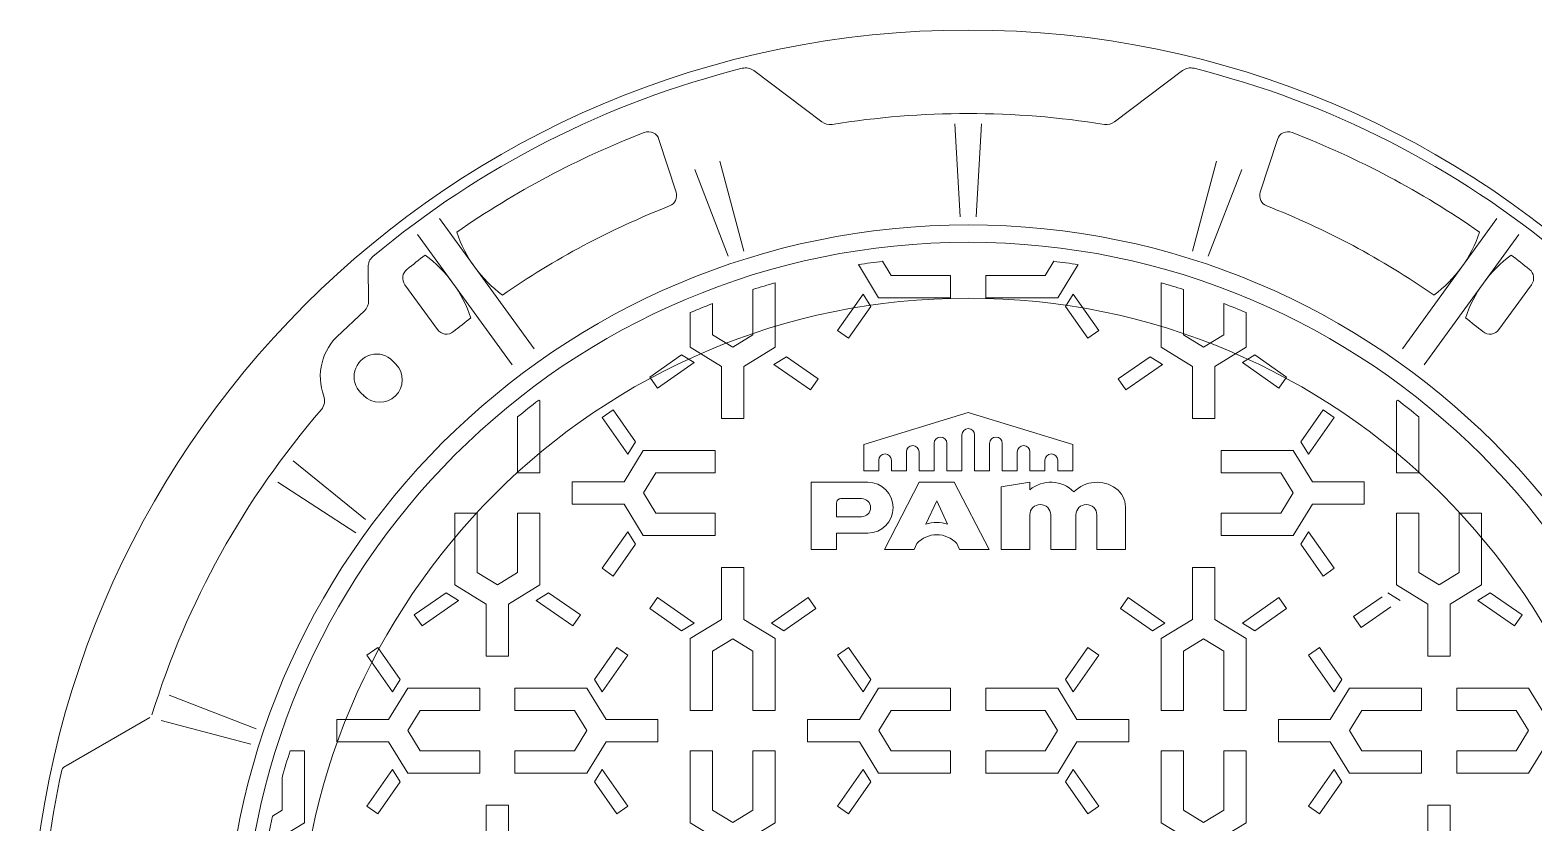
# Model space of a CAD drawing. Header units: millimetres. Extents: x 100 to 940, y 100 to 694.
# Drawn here: x 395.04 to 404.03, y 437.55 to 442.3 of the extents above; entities that cross this region are included whole.
import ezdxf

# ---------------------------------------------------------------- set-up
doc = ezdxf.new("R2010")
doc.units = ezdxf.units.MM
doc.layers.add('SGC-Conexoes (Linhas Externas)', color=6, linetype='Continuous', lineweight=9)

# ---------------------------------------------------------------- blocks, each defined once
blk = doc.blocks.new('BB-1-LC01-N0-D0-S0', base_point=(-177731.04, -35526.77))
at = {"layer": 'SGC-Conexoes (Linhas Externas)'}
for p, q in [((-177796.6, -35147.85), (-177827.05, -35124.91)), ((-177665.47, -35147.85), (-177635.02, -35124.91)), ((-177734.68, -35190.38), (-177736.97, -35148.79)), ((-177734.68, -35190.38), (-177736.97, -35148.79)), ((-177727.4, -35190.38), (-177725.1, -35148.79)), ((-177727.4, -35190.38), (-177725.1, -35148.79)), ((-177861.81, -35179.3), (-177869.48, -35155.71)), ((-177600.26, -35179.3), (-177592.6, -35155.71)), ((-177838.45, -35207.97), (-177853.48, -35169.12)), ((-177831.52, -35205.72), (-177842.19, -35165.46)), ((-177630.55, -35205.72), (-177619.88, -35165.46)), ((-177623.63, -35207.97), (-177608.59, -35169.12)), ((-177967.75, -35191.15), (-177925.4, -35249.44)), ((-177494.32, -35191.15), (-177536.67, -35249.44)), ((-177977.53, -35198.25), (-177935.18, -35256.54)), ((-177484.54, -35198.25), (-177526.89, -35256.54)), ((-177780.22, -35211.77), (-177771.13, -35226.57)), ((-177769.41, -35210.27), (-177765.54, -35216.57)), ((-177692.67, -35210.27), (-177696.54, -35216.57)), ((-177681.85, -35211.77), (-177690.94, -35226.57)), ((-177999.45, -35227.94), (-177999.71, -35212.88)), ((-177738.94, -35216.57), (-177765.54, -35216.57)), ((-177738.94, -35226.57), (-177738.94, -35216.57)), ((-177738.94, -35216.57), (-177738.94, -35218.07)), ((-177723.14, -35216.57), (-177696.54, -35216.57)), ((-177723.14, -35226.57), (-177723.14, -35216.57)), ((-177723.14, -35216.57), (-177723.14, -35218.07)), ((-177968.67, -35240.8), (-177983.25, -35220.74)), ((-177827.44, -35222.88), (-177827.44, -35243.17)), ((-177817.44, -35219.88), (-177817.44, -35248.76)), ((-177778.01, -35224.92), (-177789.48, -35241.3)), ((-177778.01, -35224.92), (-177774.58, -35230.49)), ((-177738.94, -35226.57), (-177738.94, -35221.57)), ((-177738.94, -35226.57), (-177738.94, -35225.07)), ((-177723.14, -35226.57), (-177723.14, -35221.57)), ((-177723.14, -35226.57), (-177723.14, -35225.07)), ((-177684.06, -35224.92), (-177687.49, -35230.49)), ((-177684.06, -35224.92), (-177672.59, -35241.3)), ((-177644.64, -35219.88), (-177644.64, -35248.76)), ((-177634.64, -35222.88), (-177634.64, -35243.17)), ((-177493.4, -35240.8), (-177478.82, -35220.74)), ((-178013.72, -35244.08), (-178001.35, -35232.45)), ((-177845.44, -35229.18), (-177845.44, -35243.17)), ((-177845.44, -35229.18), (-177845.44, -35241.26)), ((-177774.58, -35230.49), (-177784.56, -35244.74)), ((-177738.94, -35226.57), (-177771.13, -35226.57)), ((-177738.94, -35226.57), (-177738.94, -35226.57)), ((-177723.14, -35226.57), (-177690.94, -35226.57)), ((-177723.14, -35226.57), (-177723.14, -35226.57)), ((-177687.49, -35230.49), (-177677.51, -35244.74)), ((-177616.64, -35229.18), (-177616.64, -35241.26)), ((-177616.64, -35229.18), (-177616.64, -35243.17)), ((-177855.44, -35233.22), (-177855.44, -35248.76)), ((-177606.64, -35233.22), (-177606.64, -35248.76)), ((-177836.44, -35248.7), (-177845.44, -35243.17)), ((-177836.44, -35248.7), (-177827.44, -35243.17)), ((-177789.48, -35241.3), (-177784.56, -35244.74)), ((-177672.59, -35241.3), (-177677.51, -35244.74)), ((-177625.64, -35248.7), (-177634.64, -35243.17)), ((-177625.64, -35248.7), (-177616.64, -35243.17)), ((-177859.36, -35252.21), (-177873.61, -35262.19)), ((-177853.79, -35255.64), (-177859.36, -35252.21)), ((-177841.44, -35257.36), (-177855.44, -35248.76)), ((-177831.44, -35257.36), (-177817.44, -35248.76)), ((-177630.64, -35257.36), (-177644.64, -35248.76)), ((-177620.64, -35257.36), (-177606.64, -35248.76)), ((-177608.28, -35255.64), (-177602.71, -35252.21)), ((-177602.71, -35252.21), (-177588.46, -35262.19)), ((-177987.28, -35256.28), (-177988.71, -35254.86)), ((-177853.79, -35255.64), (-177870.17, -35267.11)), ((-177841.44, -35280.57), (-177841.44, -35257.36)), ((-177831.44, -35280.57), (-177831.44, -35257.36)), ((-177818.01, -35256.39), (-177812.44, -35252.97)), ((-177818.01, -35256.39), (-177812.44, -35252.97)), ((-177818.01, -35256.39), (-177801.63, -35267.86)), ((-177812.44, -35252.97), (-177798.19, -35262.94)), ((-177649.64, -35252.97), (-177663.89, -35262.94)), ((-177644.07, -35256.39), (-177660.45, -35267.86)), ((-177644.07, -35256.39), (-177649.64, -35252.97)), ((-177644.07, -35256.39), (-177649.64, -35252.97)), ((-177630.64, -35280.57), (-177630.64, -35257.36)), ((-177620.64, -35280.57), (-177620.64, -35257.36)), ((-177608.28, -35255.64), (-177591.9, -35267.11)), ((-177870.17, -35267.11), (-177873.61, -35262.19)), ((-177801.63, -35267.86), (-177798.19, -35262.94)), ((-177663.89, -35262.94), (-177660.45, -35267.86)), ((-177591.9, -35267.11), (-177588.46, -35262.19)), ((-178001.52, -35270.52), (-178002.95, -35269.1)), ((-177923.33, -35272.47), (-177922.84, -35272.77)), ((-177922.84, -35304.97), (-177922.84, -35272.77)), ((-177538.74, -35272.47), (-177539.24, -35272.77)), ((-177539.24, -35304.97), (-177539.24, -35272.77)), ((-177894.88, -35280.23), (-177889.96, -35276.79)), ((-177879.98, -35291.04), (-177889.96, -35276.79)), ((-177582.09, -35291.04), (-177572.11, -35276.79)), ((-177567.19, -35280.23), (-177572.11, -35276.79)), ((-177932.84, -35304.97), (-177932.84, -35279.95)), ((-177932.84, -35304.97), (-177932.84, -35280.27)), ((-177883.41, -35296.61), (-177894.88, -35280.23)), ((-177836.44, -35280.57), (-177841.44, -35280.57)), ((-177831.44, -35280.57), (-177841.44, -35280.57)), ((-177841.44, -35280.57), (-177839.94, -35280.57)), ((-177841.44, -35280.57), (-177839.94, -35280.57)), ((-177836.44, -35280.57), (-177831.44, -35280.57)), ((-177630.64, -35280.57), (-177620.64, -35280.57)), ((-177625.64, -35280.57), (-177630.64, -35280.57)), ((-177625.64, -35280.57), (-177620.64, -35280.57)), ((-177620.64, -35280.57), (-177622.14, -35280.57)), ((-177620.64, -35280.57), (-177622.14, -35280.57)), ((-177578.66, -35296.61), (-177567.19, -35280.23)), ((-177529.24, -35304.97), (-177529.24, -35279.95)), ((-177529.24, -35304.97), (-177529.24, -35280.27)), ((-177883.41, -35296.61), (-177879.98, -35291.04)), ((-177578.66, -35296.61), (-177582.09, -35291.04)), ((-178000.9, -35325.9), (-178033.2, -35299.6)), ((-177885.13, -35308.97), (-177876.53, -35294.97)), ((-177844.34, -35294.97), (-177876.53, -35294.97)), ((-177844.34, -35304.97), (-177844.34, -35294.97)), ((-177844.34, -35299.97), (-177844.34, -35296.47)), ((-177844.34, -35299.97), (-177844.34, -35300.55)), ((-177844.34, -35299.97), (-177844.34, -35300.55)), ((-177844.34, -35299.97), (-177844.34, -35300.55)), ((-177617.74, -35294.97), (-177585.54, -35294.97)), ((-177617.74, -35304.97), (-177617.74, -35294.97)), ((-177617.74, -35299.97), (-177617.74, -35296.47)), ((-177617.74, -35299.97), (-177617.74, -35300.55)), ((-177617.74, -35299.97), (-177617.74, -35300.55)), ((-177617.74, -35299.97), (-177617.74, -35300.55)), ((-177576.94, -35308.97), (-177585.54, -35294.97)), ((-177932.84, -35304.97), (-177922.84, -35304.97)), ((-177932.84, -35304.97), (-177931.59, -35304.97)), ((-177932.84, -35304.97), (-177930.34, -35304.97)), ((-177927.84, -35304.97), (-177932.84, -35304.97)), ((-177927.84, -35304.97), (-177931.34, -35304.97)), ((-177927.84, -35304.97), (-177930.34, -35304.97)), ((-177927.84, -35304.97), (-177924.34, -35304.97)), ((-177922.84, -35304.97), (-177924.34, -35304.97)), ((-177922.84, -35304.97), (-177922.84, -35304.97)), ((-177922.84, -35304.97), (-177922.84, -35304.97)), ((-177876.47, -35313.97), (-177870.94, -35304.97)), ((-177844.34, -35304.97), (-177870.94, -35304.97)), ((-177852.75, -35304.97), (-177869.03, -35304.97)), ((-177617.74, -35304.97), (-177591.14, -35304.97)), ((-177609.32, -35304.97), (-177593.04, -35304.97)), ((-177585.61, -35313.97), (-177591.14, -35304.97)), ((-177529.24, -35304.97), (-177539.24, -35304.97)), ((-177539.24, -35304.97), (-177539.24, -35304.97)), ((-177539.24, -35304.97), (-177539.24, -35304.97)), ((-177539.24, -35304.97), (-177537.74, -35304.97)), ((-177534.24, -35304.97), (-177537.74, -35304.97)), ((-177534.24, -35304.97), (-177529.24, -35304.97)), ((-177534.24, -35304.97), (-177531.74, -35304.97)), ((-177534.24, -35304.97), (-177530.74, -35304.97)), ((-177529.24, -35304.97), (-177531.74, -35304.97)), ((-177529.24, -35304.97), (-177530.49, -35304.97)), ((-178005.18, -35331.79), (-178040.18, -35309.2)), ((-177908.34, -35308.97), (-177885.13, -35308.97)), ((-177908.34, -35313.97), (-177908.34, -35308.97)), ((-177908.34, -35308.97), (-177908.34, -35310.47)), ((-177908.34, -35308.97), (-177908.34, -35310.47)), ((-177908.34, -35318.97), (-177908.34, -35308.97)), ((-177553.74, -35308.97), (-177576.94, -35308.97)), ((-177553.74, -35318.97), (-177553.74, -35308.97)), ((-177553.74, -35313.97), (-177553.74, -35308.97)), ((-177553.74, -35308.97), (-177553.74, -35310.47)), ((-177553.74, -35308.97), (-177553.74, -35310.47)), ((-177908.34, -35313.97), (-177908.34, -35318.97)), ((-177908.34, -35318.97), (-177908.34, -35317.47)), ((-177908.34, -35318.97), (-177908.34, -35318.97)), ((-177908.34, -35318.97), (-177885.13, -35318.97)), ((-177885.13, -35318.97), (-177876.53, -35332.97)), ((-177876.47, -35313.97), (-177870.94, -35322.97)), ((-177585.61, -35313.97), (-177591.14, -35322.97)), ((-177576.94, -35318.97), (-177585.54, -35332.97)), ((-177553.74, -35318.97), (-177576.94, -35318.97)), ((-177553.74, -35313.97), (-177553.74, -35318.97)), ((-177553.74, -35318.97), (-177553.74, -35317.47)), ((-177553.74, -35318.97), (-177553.74, -35318.97)), ((-177960.84, -35322.97), (-177960.84, -35355.16)), ((-177950.84, -35322.97), (-177960.84, -35322.97)), ((-177960.84, -35322.97), (-177959.34, -35322.97)), ((-177960.84, -35322.97), (-177960.84, -35322.97)), ((-177960.84, -35322.97), (-177960.84, -35322.97)), ((-177955.84, -35322.97), (-177959.34, -35322.97)), ((-177955.84, -35322.97), (-177953.34, -35322.97)), ((-177955.84, -35322.97), (-177950.84, -35322.97)), ((-177955.84, -35322.97), (-177952.34, -35322.97)), ((-177950.84, -35322.97), (-177953.34, -35322.97)), ((-177950.84, -35322.97), (-177952.09, -35322.97)), ((-177950.84, -35322.97), (-177950.84, -35347.66)), ((-177950.84, -35322.97), (-177950.84, -35349.57)), ((-177922.84, -35322.97), (-177932.84, -35322.97)), ((-177932.84, -35322.97), (-177932.84, -35349.57)), ((-177932.84, -35322.97), (-177931.34, -35322.97)), ((-177922.84, -35322.97), (-177927.84, -35322.97)), ((-177922.84, -35322.97), (-177924.34, -35322.97)), ((-177922.84, -35322.97), (-177922.84, -35355.16)), ((-177922.84, -35322.97), (-177922.84, -35322.97)), ((-177844.34, -35322.97), (-177870.94, -35322.97)), ((-177844.34, -35322.97), (-177844.34, -35332.97)), ((-177844.34, -35325.26), (-177844.34, -35322.97)), ((-177617.74, -35322.97), (-177591.14, -35322.97)), ((-177617.74, -35322.97), (-177617.74, -35332.97)), ((-177617.74, -35325.26), (-177617.74, -35322.97)), ((-177539.24, -35322.97), (-177539.24, -35355.16)), ((-177539.24, -35322.97), (-177529.24, -35322.97)), ((-177539.24, -35322.97), (-177534.24, -35322.97)), ((-177539.24, -35322.97), (-177539.24, -35322.97)), ((-177539.24, -35322.97), (-177537.74, -35322.97)), ((-177529.24, -35322.97), (-177530.74, -35322.97)), ((-177529.24, -35322.97), (-177529.24, -35349.57)), ((-177511.24, -35322.97), (-177511.24, -35349.57)), ((-177511.24, -35322.97), (-177511.24, -35347.66)), ((-177511.24, -35322.97), (-177509.99, -35322.97)), ((-177511.24, -35322.97), (-177508.74, -35322.97)), ((-177506.24, -35322.97), (-177511.24, -35322.97)), ((-177511.24, -35322.97), (-177501.24, -35322.97)), ((-177506.24, -35322.97), (-177509.74, -35322.97)), ((-177506.24, -35322.97), (-177508.74, -35322.97)), ((-177506.24, -35322.97), (-177502.74, -35322.97)), ((-177501.24, -35322.97), (-177502.74, -35322.97)), ((-177501.24, -35322.97), (-177501.24, -35355.16)), ((-177501.24, -35322.97), (-177501.24, -35322.97)), ((-177501.24, -35322.97), (-177501.24, -35322.97)), ((-177883.41, -35331.32), (-177894.88, -35347.7)), ((-177883.41, -35331.32), (-177879.98, -35336.89)), ((-177844.34, -35332.97), (-177876.53, -35332.97)), ((-177617.74, -35332.97), (-177585.54, -35332.97)), ((-177578.66, -35331.32), (-177582.09, -35336.89)), ((-177578.66, -35331.32), (-177567.19, -35347.7)), ((-177879.98, -35336.89), (-177889.96, -35351.14)), ((-177582.09, -35336.89), (-177572.11, -35351.14)), ((-177941.84, -35355.1), (-177950.84, -35349.57)), ((-177941.84, -35355.1), (-177932.84, -35349.57)), ((-177894.88, -35347.7), (-177889.96, -35351.14)), ((-177841.44, -35347.37), (-177831.44, -35347.37)), ((-177836.44, -35347.37), (-177841.44, -35347.37)), ((-177841.44, -35347.37), (-177839.94, -35347.37)), ((-177841.44, -35347.37), (-177841.44, -35347.37)), ((-177841.44, -35347.37), (-177841.44, -35370.57)), ((-177836.44, -35347.37), (-177831.44, -35347.37)), ((-177831.44, -35347.37), (-177832.94, -35347.37)), ((-177831.44, -35347.37), (-177832.94, -35347.37)), ((-177831.44, -35347.37), (-177831.44, -35370.57)), ((-177630.64, -35347.37), (-177630.64, -35370.57)), ((-177630.64, -35347.37), (-177629.14, -35347.37)), ((-177630.64, -35347.37), (-177629.14, -35347.37)), ((-177625.64, -35347.37), (-177630.64, -35347.37)), ((-177620.64, -35347.37), (-177630.64, -35347.37)), ((-177625.64, -35347.37), (-177620.64, -35347.37)), ((-177620.64, -35347.37), (-177622.14, -35347.37)), ((-177620.64, -35347.37), (-177620.64, -35370.57)), ((-177620.64, -35347.37), (-177620.64, -35347.37)), ((-177567.19, -35347.7), (-177572.11, -35351.14)), ((-177520.24, -35355.1), (-177529.24, -35349.57)), ((-177520.24, -35355.1), (-177511.24, -35349.57)), ((-177964.76, -35358.61), (-177979.01, -35368.59)), ((-177959.19, -35362.04), (-177964.76, -35358.61)), ((-177946.84, -35363.76), (-177960.84, -35355.16)), ((-177936.84, -35363.76), (-177922.84, -35355.16)), ((-177924.48, -35362.04), (-177918.91, -35358.61)), ((-177918.91, -35358.61), (-177904.66, -35368.59)), ((-177545.75, -35360.42), (-177558.49, -35369.34)), ((-177537.59, -35362.04), (-177543.16, -35358.61)), ((-177525.24, -35363.76), (-177539.24, -35355.16)), ((-177515.24, -35363.76), (-177501.24, -35355.16)), ((-177502.88, -35362.04), (-177497.31, -35358.61)), ((-177497.31, -35358.61), (-177483.06, -35368.59)), ((-177959.19, -35362.04), (-177975.57, -35373.51)), ((-177946.84, -35386.97), (-177946.84, -35363.76)), ((-177936.84, -35386.97), (-177936.84, -35363.76)), ((-177924.48, -35362.04), (-177908.1, -35373.51)), ((-177870.17, -35360.82), (-177873.61, -35365.74)), ((-177859.36, -35375.72), (-177873.61, -35365.74)), ((-177853.79, -35372.29), (-177870.17, -35360.82)), ((-177819.08, -35372.29), (-177802.7, -35360.82)), ((-177813.51, -35375.72), (-177799.26, -35365.74)), ((-177802.7, -35360.82), (-177799.26, -35365.74)), ((-177659.37, -35360.82), (-177662.81, -35365.74)), ((-177648.56, -35375.72), (-177662.81, -35365.74)), ((-177642.99, -35372.29), (-177659.37, -35360.82)), ((-177608.28, -35372.29), (-177591.9, -35360.82)), ((-177602.71, -35375.72), (-177588.46, -35365.74)), ((-177591.9, -35360.82), (-177588.46, -35365.74)), ((-177541.77, -35364.96), (-177555.05, -35374.26)), ((-177525.24, -35386.97), (-177525.24, -35363.76)), ((-177515.24, -35386.97), (-177515.24, -35363.76)), ((-177502.88, -35362.04), (-177486.5, -35373.51)), ((-177975.57, -35373.51), (-177979.01, -35368.59)), ((-177908.1, -35373.51), (-177904.66, -35368.59)), ((-177853.79, -35372.29), (-177859.36, -35375.72)), ((-177841.44, -35370.57), (-177855.44, -35379.17)), ((-177831.44, -35370.57), (-177817.44, -35379.17)), ((-177819.08, -35372.29), (-177813.51, -35375.72)), ((-177642.99, -35372.29), (-177648.56, -35375.72)), ((-177630.64, -35370.57), (-177644.64, -35379.17)), ((-177620.64, -35370.57), (-177606.64, -35379.17)), ((-177608.28, -35372.29), (-177602.71, -35375.72)), ((-177555.05, -35374.26), (-177558.49, -35369.34)), ((-177486.5, -35373.51), (-177483.06, -35368.59)), ((-177855.44, -35411.37), (-177855.44, -35379.17)), ((-177836.44, -35379.24), (-177845.44, -35384.77)), ((-177836.44, -35379.24), (-177827.44, -35384.77)), ((-177817.44, -35411.37), (-177817.44, -35379.17)), ((-177644.64, -35411.37), (-177644.64, -35379.17)), ((-177625.64, -35379.24), (-177634.64, -35384.77)), ((-177625.64, -35379.24), (-177616.64, -35384.77)), ((-177606.64, -35411.37), (-177606.64, -35379.17)), ((-178000.28, -35386.63), (-177995.36, -35383.19)), ((-177988.81, -35403.01), (-178000.28, -35386.63)), ((-177985.38, -35397.44), (-177995.36, -35383.19)), ((-177936.84, -35386.97), (-177946.84, -35386.97)), ((-177946.84, -35386.97), (-177945.34, -35386.97)), ((-177946.84, -35386.97), (-177945.34, -35386.97)), ((-177941.84, -35386.97), (-177946.84, -35386.97)), ((-177898.29, -35397.44), (-177888.31, -35383.19)), ((-177894.86, -35403.01), (-177883.39, -35386.63)), ((-177883.39, -35386.63), (-177888.31, -35383.19)), ((-177845.44, -35411.37), (-177845.44, -35384.77)), ((-177827.44, -35411.37), (-177827.44, -35384.77)), ((-177827.44, -35411.37), (-177827.44, -35386.67)), ((-177789.48, -35386.63), (-177784.56, -35383.19)), ((-177778.01, -35403.01), (-177789.48, -35386.63)), ((-177774.58, -35397.44), (-177784.56, -35383.19)), ((-177687.49, -35397.44), (-177677.51, -35383.19)), ((-177684.06, -35403.01), (-177672.59, -35386.63)), ((-177672.59, -35386.63), (-177677.51, -35383.19)), ((-177634.64, -35411.37), (-177634.64, -35384.77)), ((-177634.64, -35411.37), (-177634.64, -35386.67)), ((-177616.64, -35411.37), (-177616.64, -35384.77)), ((-177578.68, -35386.63), (-177573.76, -35383.19)), ((-177567.21, -35403.01), (-177578.68, -35386.63)), ((-177563.78, -35397.44), (-177573.76, -35383.19)), ((-177525.24, -35386.97), (-177515.24, -35386.97)), ((-177520.24, -35386.97), (-177515.24, -35386.97)), ((-177515.24, -35386.97), (-177516.74, -35386.97)), ((-177515.24, -35386.97), (-177516.74, -35386.97)), ((-177988.81, -35403.01), (-177985.38, -35397.44)), ((-177894.86, -35403.01), (-177898.29, -35397.44)), ((-177778.01, -35403.01), (-177774.58, -35397.44)), ((-177684.06, -35403.01), (-177687.49, -35397.44)), ((-177567.21, -35403.01), (-177563.78, -35397.44)), ((-178049.88, -35419.49), (-178088.73, -35404.46)), ((-177990.53, -35415.37), (-177981.93, -35401.37)), ((-177949.74, -35401.37), (-177981.93, -35401.37)), ((-177949.74, -35401.37), (-177949.74, -35402.87)), ((-177949.74, -35401.37), (-177949.74, -35401.37)), ((-177949.74, -35401.37), (-177949.74, -35401.37)), ((-177949.74, -35411.37), (-177949.74, -35401.37)), ((-177949.74, -35406.37), (-177949.74, -35402.87)), ((-177949.74, -35406.37), (-177949.74, -35411.37)), ((-177949.74, -35406.37), (-177949.74, -35408.87)), ((-177949.74, -35406.37), (-177949.74, -35409.87)), ((-177933.94, -35401.37), (-177901.74, -35401.37)), ((-177933.94, -35411.37), (-177933.94, -35401.37)), ((-177933.94, -35401.37), (-177933.94, -35401.37)), ((-177933.94, -35401.37), (-177933.94, -35401.37)), ((-177933.94, -35401.37), (-177933.94, -35402.87)), ((-177933.94, -35406.37), (-177933.94, -35402.87)), ((-177933.94, -35406.37), (-177933.94, -35407.31)), ((-177933.94, -35406.37), (-177933.94, -35407.31)), ((-177933.94, -35406.37), (-177933.94, -35407.31)), ((-177893.14, -35415.37), (-177901.74, -35401.37)), ((-177779.73, -35415.37), (-177771.13, -35401.37)), ((-177738.94, -35401.37), (-177771.13, -35401.37)), ((-177738.94, -35411.37), (-177738.94, -35401.37)), ((-177738.94, -35401.37), (-177738.94, -35401.37)), ((-177738.94, -35401.37), (-177738.94, -35401.37)), ((-177738.94, -35401.37), (-177738.94, -35402.87)), ((-177738.94, -35406.37), (-177738.94, -35402.87)), ((-177738.94, -35406.37), (-177738.94, -35409.87)), ((-177738.94, -35406.37), (-177738.94, -35408.87)), ((-177738.94, -35406.37), (-177738.94, -35411.37)), ((-177723.14, -35401.37), (-177690.94, -35401.37)), ((-177723.14, -35401.37), (-177723.14, -35402.87)), ((-177723.14, -35401.37), (-177723.14, -35401.37)), ((-177723.14, -35401.37), (-177723.14, -35401.37)), ((-177723.14, -35411.37), (-177723.14, -35401.37)), ((-177723.14, -35406.37), (-177723.14, -35402.87)), ((-177723.14, -35406.37), (-177723.14, -35411.37)), ((-177723.14, -35406.37), (-177723.14, -35408.87)), ((-177723.14, -35406.37), (-177723.14, -35409.87)), ((-177682.34, -35415.37), (-177690.94, -35401.37)), ((-177568.93, -35415.37), (-177560.33, -35401.37)), ((-177528.14, -35401.37), (-177560.33, -35401.37)), ((-177528.14, -35411.37), (-177528.14, -35401.37)), ((-177528.14, -35401.37), (-177528.14, -35401.37)), ((-177528.14, -35401.37), (-177528.14, -35401.37)), ((-177528.14, -35401.37), (-177528.14, -35402.87)), ((-177528.14, -35406.37), (-177528.14, -35402.87)), ((-177528.14, -35406.37), (-177528.14, -35407.31)), ((-177528.14, -35406.37), (-177528.14, -35407.31)), ((-177528.14, -35406.37), (-177528.14, -35407.31)), ((-177512.34, -35401.37), (-177480.14, -35401.37)), ((-177512.34, -35401.37), (-177512.34, -35402.87)), ((-177512.34, -35401.37), (-177512.34, -35401.37)), ((-177512.34, -35401.37), (-177512.34, -35401.37)), ((-177512.34, -35411.37), (-177512.34, -35401.37)), ((-177512.34, -35406.37), (-177512.34, -35402.87)), ((-177512.34, -35406.37), (-177512.34, -35411.37)), ((-177512.34, -35406.37), (-177512.34, -35408.87)), ((-177512.34, -35406.37), (-177512.34, -35409.87)), ((-177471.54, -35415.37), (-177480.14, -35401.37)), ((-177981.87, -35420.37), (-177976.34, -35411.37)), ((-177949.74, -35411.37), (-177976.34, -35411.37)), ((-177949.74, -35411.37), (-177974.43, -35411.37)), ((-177949.74, -35411.37), (-177949.74, -35408.87)), ((-177949.74, -35411.37), (-177949.74, -35410.12)), ((-177933.94, -35411.37), (-177909.24, -35411.37)), ((-177926.92, -35411.37), (-177907.34, -35411.37)), ((-177901.81, -35420.37), (-177907.34, -35411.37)), ((-177855.44, -35411.37), (-177845.44, -35411.37)), ((-177855.44, -35411.37), (-177850.44, -35411.37)), ((-177845.44, -35411.37), (-177846.94, -35411.37)), ((-177827.44, -35411.37), (-177826.19, -35411.37)), ((-177827.44, -35411.37), (-177824.94, -35411.37)), ((-177822.44, -35411.37), (-177827.44, -35411.37)), ((-177827.44, -35411.37), (-177817.44, -35411.37)), ((-177822.44, -35411.37), (-177825.94, -35411.37)), ((-177822.44, -35411.37), (-177824.94, -35411.37)), ((-177822.44, -35411.37), (-177818.94, -35411.37)), ((-177817.44, -35411.37), (-177818.94, -35411.37)), ((-177817.44, -35411.37), (-177817.44, -35411.37)), ((-177817.44, -35411.37), (-177817.44, -35411.37)), ((-177771.07, -35420.37), (-177765.54, -35411.37)), ((-177738.94, -35411.37), (-177765.54, -35411.37)), ((-177738.94, -35411.37), (-177763.63, -35411.37)), ((-177738.94, -35411.37), (-177738.94, -35408.87)), ((-177738.94, -35411.37), (-177738.94, -35410.12)), ((-177723.14, -35411.37), (-177723.14, -35408.87)), ((-177723.14, -35411.37), (-177723.14, -35410.12)), ((-177723.14, -35411.37), (-177698.44, -35411.37)), ((-177723.14, -35411.37), (-177696.54, -35411.37)), ((-177691.01, -35420.37), (-177696.54, -35411.37)), ((-177634.64, -35411.37), (-177644.64, -35411.37)), ((-177644.64, -35411.37), (-177644.64, -35411.37)), ((-177644.64, -35411.37), (-177644.64, -35411.37)), ((-177644.64, -35411.37), (-177643.14, -35411.37)), ((-177639.64, -35411.37), (-177643.14, -35411.37)), ((-177639.64, -35411.37), (-177634.64, -35411.37)), ((-177639.64, -35411.37), (-177637.14, -35411.37)), ((-177639.64, -35411.37), (-177636.14, -35411.37)), ((-177634.64, -35411.37), (-177637.14, -35411.37)), ((-177634.64, -35411.37), (-177635.89, -35411.37)), ((-177606.64, -35411.37), (-177616.64, -35411.37)), ((-177616.64, -35411.37), (-177615.14, -35411.37)), ((-177606.64, -35411.37), (-177611.64, -35411.37)), ((-177560.27, -35420.37), (-177554.74, -35411.37)), ((-177535.16, -35411.37), (-177554.74, -35411.37)), ((-177528.14, -35411.37), (-177552.83, -35411.37)), ((-177512.34, -35411.37), (-177512.34, -35408.87)), ((-177512.34, -35411.37), (-177512.34, -35410.12)), ((-177512.34, -35411.37), (-177485.74, -35411.37)), ((-177512.34, -35411.37), (-177487.64, -35411.37)), ((-177480.21, -35420.37), (-177485.74, -35411.37)), ((-178135.87, -35436.7), (-178097.42, -35414.5)), ((-178052.13, -35426.42), (-178092.39, -35415.75)), ((-178013.74, -35415.37), (-177990.53, -35415.37)), ((-178013.74, -35415.37), (-178013.74, -35416.87)), ((-178013.74, -35415.37), (-178013.74, -35416.87)), ((-178013.74, -35420.37), (-178013.74, -35415.37)), ((-178013.74, -35420.37), (-178013.74, -35425.37)), ((-177981.87, -35420.37), (-177976.34, -35429.37)), ((-177901.81, -35420.37), (-177907.34, -35429.37)), ((-177869.94, -35415.37), (-177893.14, -35415.37)), ((-177869.94, -35420.37), (-177869.94, -35415.37)), ((-177869.94, -35415.37), (-177869.94, -35416.87)), ((-177869.94, -35415.37), (-177869.94, -35416.87)), ((-177869.94, -35420.37), (-177869.94, -35425.37)), ((-177802.94, -35415.37), (-177779.73, -35415.37)), ((-177802.94, -35420.37), (-177802.94, -35415.37)), ((-177802.94, -35415.37), (-177802.94, -35416.87)), ((-177802.94, -35415.37), (-177802.94, -35416.87)), ((-177802.94, -35420.37), (-177802.94, -35425.37)), ((-177771.07, -35420.37), (-177765.54, -35429.37)), ((-177691.01, -35420.37), (-177696.54, -35429.37)), ((-177659.14, -35415.37), (-177682.34, -35415.37)), ((-177659.14, -35415.37), (-177659.14, -35416.87)), ((-177659.14, -35415.37), (-177659.14, -35416.87)), ((-177659.14, -35420.37), (-177659.14, -35415.37)), ((-177659.14, -35420.37), (-177659.14, -35425.37)), ((-177592.14, -35415.37), (-177568.93, -35415.37)), ((-177592.14, -35420.37), (-177592.14, -35415.37)), ((-177592.14, -35415.37), (-177592.14, -35416.87)), ((-177592.14, -35415.37), (-177592.14, -35416.87)), ((-177592.14, -35420.37), (-177592.14, -35425.37)), ((-177560.27, -35420.37), (-177554.74, -35429.37)), ((-177480.21, -35420.37), (-177485.74, -35429.37)), ((-178013.74, -35425.37), (-178013.74, -35423.87)), ((-178013.74, -35425.37), (-177990.53, -35425.37)), ((-178013.74, -35425.37), (-178013.74, -35425.37)), ((-177990.53, -35425.37), (-177981.93, -35439.37)), ((-177893.14, -35425.37), (-177901.74, -35439.37)), ((-177869.94, -35425.37), (-177893.14, -35425.37)), ((-177869.94, -35425.37), (-177869.94, -35423.87)), ((-177869.94, -35425.37), (-177869.94, -35425.37)), ((-177802.94, -35425.37), (-177802.94, -35423.87)), ((-177802.94, -35425.37), (-177779.73, -35425.37)), ((-177802.94, -35425.37), (-177802.94, -35425.37)), ((-177779.73, -35425.37), (-177771.13, -35439.37)), ((-177682.34, -35425.37), (-177690.94, -35439.37)), ((-177659.14, -35425.37), (-177682.34, -35425.37)), ((-177659.14, -35425.37), (-177659.14, -35423.87)), ((-177659.14, -35425.37), (-177659.14, -35425.37)), ((-177592.14, -35425.37), (-177592.14, -35423.87)), ((-177592.14, -35425.37), (-177568.93, -35425.37)), ((-177592.14, -35425.37), (-177592.14, -35425.37)), ((-177568.93, -35425.37), (-177560.33, -35439.37)), ((-177471.54, -35425.37), (-177480.14, -35439.37)), ((-178028.24, -35429.37), (-178034.61, -35429.37)), ((-178028.24, -35429.37), (-178033.24, -35429.37)), ((-178028.24, -35429.37), (-178029.74, -35429.37)), ((-178028.24, -35429.37), (-178028.24, -35461.56)), ((-178028.24, -35429.37), (-178028.24, -35429.37)), ((-177949.74, -35429.37), (-177976.34, -35429.37)), ((-177949.74, -35429.37), (-177949.74, -35430.87)), ((-177949.74, -35439.37), (-177949.74, -35429.37)), ((-177949.74, -35439.37), (-177949.74, -35434.37)), ((-177933.94, -35429.37), (-177907.34, -35429.37)), ((-177933.94, -35439.37), (-177933.94, -35429.37)), ((-177933.94, -35429.37), (-177933.94, -35430.87)), ((-177933.94, -35439.37), (-177933.94, -35434.37)), ((-177855.44, -35429.37), (-177855.44, -35461.56)), ((-177855.44, -35429.37), (-177850.44, -35429.37)), ((-177855.44, -35429.37), (-177845.44, -35429.37)), ((-177855.44, -35429.37), (-177855.44, -35429.37)), ((-177855.44, -35429.37), (-177853.94, -35429.37)), ((-177845.44, -35429.37), (-177846.94, -35429.37)), ((-177845.44, -35429.37), (-177845.44, -35455.97)), ((-177827.44, -35429.37), (-177827.44, -35454.06)), ((-177827.44, -35429.37), (-177827.44, -35455.97)), ((-177827.44, -35429.37), (-177817.44, -35429.37)), ((-177822.44, -35429.37), (-177827.44, -35429.37)), ((-177827.44, -35429.37), (-177824.94, -35429.37)), ((-177827.44, -35429.37), (-177826.19, -35429.37)), ((-177822.44, -35429.37), (-177825.94, -35429.37)), ((-177822.44, -35429.37), (-177824.94, -35429.37)), ((-177822.44, -35429.37), (-177818.94, -35429.37)), ((-177817.44, -35429.37), (-177818.94, -35429.37)), ((-177817.44, -35429.37), (-177817.44, -35461.56)), ((-177817.44, -35429.37), (-177817.44, -35429.37)), ((-177817.44, -35429.37), (-177817.44, -35429.37)), ((-177738.94, -35429.37), (-177765.54, -35429.37)), ((-177738.94, -35429.37), (-177738.94, -35430.87)), ((-177738.94, -35439.37), (-177738.94, -35429.37)), ((-177738.94, -35439.37), (-177738.94, -35434.37)), ((-177723.14, -35429.37), (-177696.54, -35429.37)), ((-177723.14, -35439.37), (-177723.14, -35429.37)), ((-177723.14, -35429.37), (-177723.14, -35430.87)), ((-177723.14, -35439.37), (-177723.14, -35434.37)), ((-177644.64, -35429.37), (-177644.64, -35461.56)), ((-177634.64, -35429.37), (-177644.64, -35429.37)), ((-177644.64, -35429.37), (-177644.64, -35429.37)), ((-177644.64, -35429.37), (-177644.64, -35429.37)), ((-177644.64, -35429.37), (-177643.14, -35429.37)), ((-177639.64, -35429.37), (-177643.14, -35429.37)), ((-177639.64, -35429.37), (-177634.64, -35429.37)), ((-177639.64, -35429.37), (-177637.14, -35429.37)), ((-177639.64, -35429.37), (-177636.14, -35429.37)), ((-177634.64, -35429.37), (-177637.14, -35429.37)), ((-177634.64, -35429.37), (-177635.89, -35429.37)), ((-177634.64, -35429.37), (-177634.64, -35454.06)), ((-177634.64, -35429.37), (-177634.64, -35455.97)), ((-177616.64, -35429.37), (-177616.64, -35455.97)), ((-177606.64, -35429.37), (-177616.64, -35429.37)), ((-177616.64, -35429.37), (-177615.14, -35429.37)), ((-177606.64, -35429.37), (-177611.64, -35429.37)), ((-177606.64, -35429.37), (-177608.14, -35429.37)), ((-177606.64, -35429.37), (-177606.64, -35461.56)), ((-177606.64, -35429.37), (-177606.64, -35429.37)), ((-177528.14, -35429.37), (-177554.74, -35429.37)), ((-177528.14, -35439.37), (-177528.14, -35429.37)), ((-177528.14, -35429.37), (-177528.14, -35430.87)), ((-177528.14, -35439.37), (-177528.14, -35434.37)), ((-177512.34, -35429.37), (-177485.74, -35429.37)), ((-177512.34, -35429.37), (-177512.34, -35430.87)), ((-177512.34, -35439.37), (-177512.34, -35429.37)), ((-177512.34, -35439.37), (-177512.34, -35434.37)), ((-177988.81, -35437.72), (-178000.28, -35454.1)), ((-177988.81, -35437.72), (-177985.38, -35443.29)), ((-177949.74, -35439.37), (-177981.93, -35439.37)), ((-177949.74, -35439.37), (-177949.74, -35437.87)), ((-177949.74, -35439.37), (-177949.74, -35439.37)), ((-177933.94, -35439.37), (-177933.94, -35437.87)), ((-177933.94, -35439.37), (-177901.74, -35439.37)), ((-177933.94, -35439.37), (-177933.94, -35439.37)), ((-177894.86, -35437.72), (-177898.29, -35443.29)), ((-177894.86, -35437.72), (-177883.39, -35454.1)), ((-177778.01, -35437.72), (-177789.48, -35454.1)), ((-177778.01, -35437.72), (-177774.58, -35443.29)), ((-177738.94, -35439.37), (-177771.13, -35439.37)), ((-177738.94, -35439.37), (-177738.94, -35437.87)), ((-177738.94, -35439.37), (-177738.94, -35439.37)), ((-177723.14, -35439.37), (-177723.14, -35437.87)), ((-177723.14, -35439.37), (-177690.94, -35439.37)), ((-177723.14, -35439.37), (-177723.14, -35439.37)), ((-177684.06, -35437.72), (-177687.49, -35443.29)), ((-177684.06, -35437.72), (-177672.59, -35454.1)), ((-177567.21, -35437.72), (-177578.68, -35454.1)), ((-177567.21, -35437.72), (-177563.78, -35443.29)), ((-177528.14, -35439.37), (-177560.33, -35439.37)), ((-177528.14, -35439.37), (-177528.14, -35437.87)), ((-177528.14, -35439.37), (-177528.14, -35439.37)), ((-177512.34, -35439.37), (-177512.34, -35437.87)), ((-177512.34, -35439.37), (-177480.14, -35439.37)), ((-177512.34, -35439.37), (-177512.34, -35439.37)), ((-178038.24, -35441.5), (-178038.24, -35455.97)), ((-177985.38, -35443.29), (-177995.36, -35457.54)), ((-177898.29, -35443.29), (-177888.31, -35457.54)), ((-177774.58, -35443.29), (-177784.56, -35457.54)), ((-177687.49, -35443.29), (-177677.51, -35457.54)), ((-177563.78, -35443.29), (-177573.76, -35457.54)), ((-178000.28, -35454.1), (-177995.36, -35457.54)), ((-177946.84, -35453.77), (-177946.84, -35476.97)), ((-177936.84, -35453.77), (-177946.84, -35453.77)), ((-177941.84, -35453.77), (-177946.84, -35453.77)), ((-177946.84, -35453.77), (-177945.34, -35453.77)), ((-177946.84, -35453.77), (-177945.34, -35453.77)), ((-177941.84, -35453.77), (-177936.84, -35453.77)), ((-177936.84, -35453.77), (-177936.84, -35476.97)), ((-177883.39, -35454.1), (-177888.31, -35457.54)), ((-177789.48, -35454.1), (-177784.56, -35457.54)), ((-177672.59, -35454.1), (-177677.51, -35457.54)), ((-177578.68, -35454.1), (-177573.76, -35457.54)), ((-177525.24, -35453.77), (-177525.24, -35476.97)), ((-177520.24, -35453.77), (-177525.24, -35453.77)), ((-177525.24, -35453.77), (-177515.24, -35453.77)), ((-177520.24, -35453.77), (-177515.24, -35453.77)), ((-177515.24, -35453.77), (-177516.74, -35453.77)), ((-177515.24, -35453.77), (-177516.74, -35453.77)), ((-177515.24, -35453.77), (-177515.24, -35476.97)), ((-178042.47, -35458.57), (-178038.24, -35455.97)), ((-178042.24, -35470.16), (-178028.24, -35461.56)), ((-177841.44, -35470.16), (-177855.44, -35461.56)), ((-177836.44, -35461.5), (-177845.44, -35455.97)), ((-177836.44, -35461.5), (-177827.44, -35455.97)), ((-177831.44, -35470.16), (-177817.44, -35461.56)), ((-177630.64, -35470.16), (-177644.64, -35461.56)), ((-177625.64, -35461.5), (-177634.64, -35455.97)), ((-177625.64, -35461.5), (-177616.64, -35455.97)), ((-177620.64, -35470.16), (-177606.64, -35461.56))]:
    blk.add_line(p, q, dxfattribs=at)
for points in [[(-177733.88, -35287.98), (-177733.88, -35304.06), (-177740.6, -35304.06), (-177740.6, -35291.78, 1), (-177746.28, -35291.78), (-177746.28, -35304.06), (-177753, -35304.06), (-177753, -35295.57, 1), (-177758.69, -35295.57), (-177758.69, -35304.06), (-177765.41, -35304.06), (-177765.41, -35299.36, 1), (-177771.1, -35299.36), (-177771.1, -35304.06), (-177777.82, -35304.06), (-177777.82, -35292.31), (-177731.04, -35278.01), (-177684.26, -35292.31), (-177684.26, -35304.06), (-177690.98, -35304.06), (-177690.98, -35299.36, 1), (-177696.66, -35299.36), (-177696.66, -35304.06), (-177703.38, -35304.06), (-177703.38, -35295.57, 1), (-177709.07, -35295.57), (-177709.07, -35304.06), (-177715.79, -35304.06), (-177715.79, -35291.78, 1), (-177721.47, -35291.78), (-177721.47, -35304.06), (-177728.19, -35304.06), (-177728.19, -35287.98, 1)], [(-177775.98, -35309.19), (-177801.41, -35309.19), (-177801.41, -35339.21), (-177789.96, -35339.21), (-177789.96, -35331.9), (-177775.98, -35331.9, 1)], [(-177736.19, -35336.62), (-177734.98, -35339.21), (-177721.65, -35339.21), (-177737.28, -35309.19), (-177752.94, -35309.19), (-177768.57, -35339.21), (-177755.24, -35339.21), (-177754.03, -35336.62, -0.445006)], [(-177673.43, -35339.21), (-177660.67, -35339.21), (-177660.67, -35320.17, 0.241531), (-177664.89, -35311.94, 0.366568), (-177683.75, -35313.45, 0.387414), (-177703.45, -35312.59), (-177703.45, -35309.19), (-177716.21, -35311.21), (-177716.21, -35339.21), (-177703.45, -35339.21), (-177703.45, -35323.83, -1), (-177694.07, -35323.83), (-177694.07, -35339.21), (-177682.81, -35339.21), (-177682.81, -35323.83, -1), (-177673.43, -35323.83)], [(-177778.79, -35324.58), (-177789.96, -35324.58), (-177789.96, -35318.38, -0.414214), (-177788.08, -35316.51), (-177778.79, -35316.51, -1)], [(-177740.26, -35327.89), (-177745.11, -35317.48), (-177749.96, -35327.89, -0.141872)]]:
    blk.add_lwpolyline(points, format="xyb", close=True, dxfattribs=at)
for radius in [420, 332.79, 325, 300]:
    blk.add_circle((-177731.04, -35526.77), radius, dxfattribs=at)
for centre, radius, start, end in [((-177731.04, -35526.77), 415.39, 104.08951, 129.91049), ((-177830.69, -35129.74), 6.04, 53, 104.08951), ((-177631.39, -35129.74), 6.04, 75.91049, 127), ((-177731.04, -35526.77), 415.39, 50.08951, 75.91049), ((-177731.04, -35526.77), 382.66, 90, 99.16757), ((-177731.04, -35526.77), 382.66, 80.83243, 90), ((-177792.97, -35143.03), 6.04, 233, 279.16757), ((-177669.11, -35143.03), 6.04, 260.83243, 307), ((-177731.04, -35526.77), 401.29, 111.18242, 124.79191), ((-177874.23, -35157.25), 5, 18, 111.18242), ((-177587.84, -35157.25), 5, 68.81758, 162), ((-177731.04, -35526.77), 401.29, 55.20809, 68.81758), ((-177731.04, -35526.77), 366.52, 111.3948, 124.68321), ((-177866.56, -35180.85), 5, 291.3948, 18), ((-177595.51, -35180.85), 5, 162, 248.6052), ((-177731.04, -35526.77), 366.52, 55.31679, 68.6052), ((-177905.22, -35178.97), 57.75, 198.416, 233.584), ((-177556.85, -35178.97), 57.75, 306.416, 341.584), ((-177993.67, -35212.78), 6.04, 129.91049, 181), ((-177731.04, -35526.77), 401.29, 127.28743, 128.77242), ((-178008.44, -35253.96), 57.75, 18.416, 53.584), ((-177731.04, -35526.77), 318.81, 96.91249, 98.87492), ((-177731.04, -35526.77), 318.81, 81.12508, 83.08751), ((-177453.64, -35253.96), 57.75, 126.416, 161.584), ((-177731.04, -35526.77), 401.29, 51.22758, 52.71257), ((-177979.2, -35217.8), 5, 128.77242, 216), ((-177482.87, -35217.8), 5, 324, 51.22758), ((-177731.04, -35526.77), 318.81, 105.72403, 107.60004), ((-177731.04, -35526.77), 318.81, 72.39996, 74.27597), ((-178005.49, -35228.04), 6.04, 313.23389, 1), ((-177731.04, -35526.77), 318.81, 111.02834, 112.96669), ((-177731.04, -35526.77), 318.81, 67.03331, 68.97166), ((-177731.04, -35526.77), 366.52, 127.40426, 128.95738), ((-177731.04, -35526.77), 366.52, 51.04262, 52.59574), ((-177995.92, -35261.88), 25.18, 131.46778, 200.26359), ((-177964.63, -35237.87), 5, 216, 308.95738), ((-177497.44, -35237.87), 5, 231.04262, 324), ((-177995.92, -35261.88), 10.07, 44.22987, 225.77013), ((-177994.5, -35263.31), 10.07, 224.22627, 44.22571), ((-178025.21, -35272.69), 6.04, 319.18297, 20.26359), ((-177731.04, -35526.77), 318.81, 127.09568, 129.26963), ((-177731.04, -35526.77), 318.81, 50.73037, 52.90432), ((-177731.04, -35526.77), 382.66, 139.18297, 162.75945), ((-177731.04, -35526.77), 318.81, 162.21133, 164.48718), ((-177731.04, -35526.77), 415.39, 167.66285, 188.95467), ((-178134.86, -35438.44), 2.01, 120, 167.66285), ((-177731.04, -35526.77), 318.81, 167.64857, 173.98648)]:
    blk.add_arc(centre, radius, start, end, dxfattribs=at)

msp = doc.modelspace()

# ---------------------------------------------------------------- block references
at = {"layer": 'SGC-Conexoes (Linhas Externas)', "xscale": 0.013359375, "yscale": 0.013359375, "zscale": 0.013359375}
msp.add_blockref('BB-1-LC01-N0-D0-S0', (400.6481, 436.6847), dxfattribs=at)

doc.saveas('drawing.dxf')
